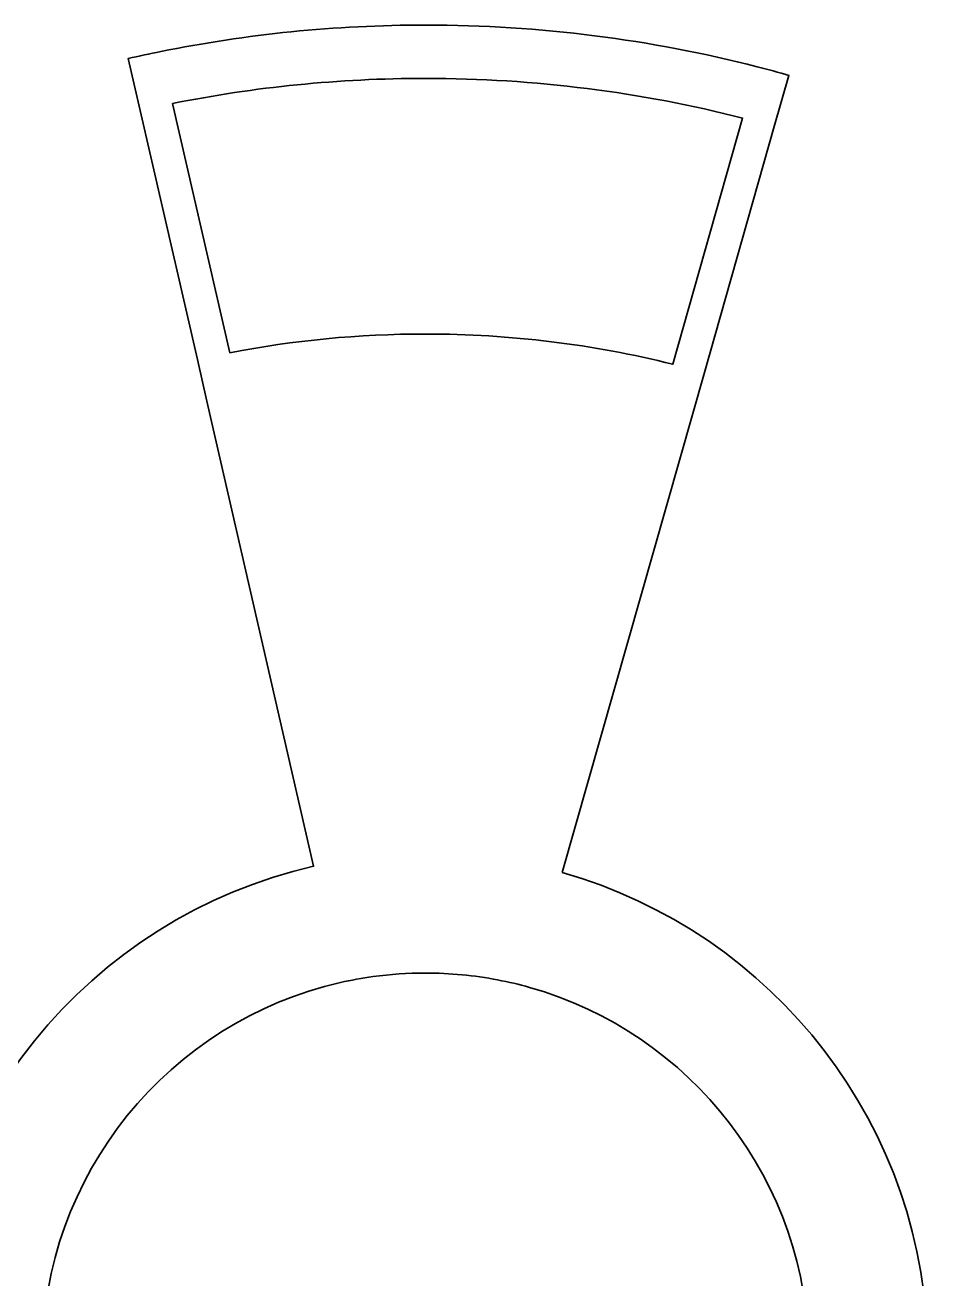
# Model space of a CAD drawing. Header units: centimetres. Extents: x 0.2 to 39.6, y -39 to -0.2.
# Drawn here: x 34.79 to 38.53, y -5.44 to -0.25 of the extents above; entities that cross this region are included whole.
import ezdxf

# ---------------------------------------------------------------- set-up
doc = ezdxf.new("R2010")
doc.units = ezdxf.units.CM
doc.header["$MEASUREMENT"] = 0
doc.layers.add('Capa 1', color=7, linetype='Continuous')

msp = doc.modelspace()

# ---------------------------------------------------------------- linework, layer by layer
at = {"layer": 'Capa 1', "color": 22, "lineweight": 35, "true_color": 0xe42420}
for points, knots in [([(37.0144, -3.7578), (37.0144, -3.7578), (37.5552, -1.857), (37.5552, -1.857), (37.5552, -1.857), (37.6036, -1.6874), (37.6036, -1.6874), (37.6036, -1.6874), (37.8932, -0.6692), (37.8932, -0.6692), (37.8932, -0.6692), (37.9539, -0.4569), (37.9539, -0.4569), (37.9101, -0.4445), (37.8664, -0.4329), (37.8226, -0.4212), (37.3834, -0.3087), (36.9234, -0.2487), (36.4493, -0.2487), (36.0732, -0.2487), (35.706, -0.2865), (35.3514, -0.3584), (35.3063, -0.3673), (35.2615, -0.3771), (35.217, -0.387), (35.217, -0.387), (35.2664, -0.6022), (35.2664, -0.6022), (35.2664, -0.6022), (35.5035, -1.6337), (35.5035, -1.6337), (35.5035, -1.6337), (35.5426, -1.8055), (35.5426, -1.8055), (35.5426, -1.8055), (35.985, -3.7317), (35.985, -3.7317), (35.0586, -3.9423), (34.3668, -4.771), (34.3668, -5.7612), (34.3668, -6.664), (34.9418, -7.4331), (35.7458, -7.7209), (35.7882, -7.7364), (35.8312, -7.7502), (35.875, -7.7625), (36.057, -7.8148), (36.2492, -7.8426), (36.4482, -7.8426), (36.6094, -7.8426), (36.7664, -7.8243), (36.9171, -7.7897), (36.9622, -7.7791), (37.0063, -7.7675), (37.0501, -7.7541), (37.9062, -7.4958), (38.5296, -6.7014), (38.5296, -5.7612), (38.5296, -4.808), (37.8886, -4.0044), (37.0144, -3.7578)], [0, 0, 0, 0, 1, 1, 1, 2, 2, 2, 3, 3, 3, 4, 4, 4, 5, 5, 5, 6, 6, 6, 7, 7, 7, 8, 8, 8, 9, 9, 9, 10, 10, 10, 11, 11, 11, 12, 12, 12, 13, 13, 13, 14, 14, 14, 15, 15, 15, 16, 16, 16, 17, 17, 17, 18, 18, 18, 19, 19, 19, 20, 20, 20, 20]), ([(35.4008, -0.5733), (35.7395, -0.5052), (36.0894, -0.4696), (36.4482, -0.4696), (36.9015, -0.4696), (37.3418, -0.5267), (37.762, -0.634), (37.762, -0.634), (37.4723, -1.6528), (37.4723, -1.6528), (37.1446, -1.5713), (36.8013, -1.5279), (36.4482, -1.5279), (36.1709, -1.5279), (35.9, -1.5544), (35.6379, -1.6055), (35.6379, -1.6055), (35.4008, -0.5733), (35.4008, -0.5733)], [0, 0, 0, 0, 1, 1, 1, 2, 2, 2, 3, 3, 3, 4, 4, 4, 5, 5, 5, 6, 6, 6, 6]), ([(36.9393, -7.2711), (36.8959, -7.2852), (36.8518, -7.2976), (36.8066, -7.3082), (36.6913, -7.3346), (36.5713, -7.3487), (36.4482, -7.3487), (36.2962, -7.3487), (36.1494, -7.3272), (36.0101, -7.2874), (35.9663, -7.275), (35.9233, -7.2605), (35.8813, -7.2443), (35.2844, -7.0161), (34.8607, -6.4382), (34.8607, -5.7612), (34.8607, -5.0056), (35.3888, -4.3734), (36.0958, -4.2129), (36.1402, -4.203), (36.1854, -4.1949), (36.2313, -4.1886), (36.3022, -4.1787), (36.3745, -4.1737), (36.4482, -4.1737), (36.5505, -4.1737), (36.6504, -4.1833), (36.747, -4.202), (36.7918, -4.2104), (36.8359, -4.2207), (36.8793, -4.233), (37.5464, -4.4207), (38.0357, -5.0342), (38.0357, -5.7612), (38.0357, -6.4664), (37.5757, -7.0644), (36.9393, -7.2711)], [0, 0, 0, 0, 1, 1, 1, 2, 2, 2, 3, 3, 3, 4, 4, 4, 5, 5, 5, 6, 6, 6, 7, 7, 7, 8, 8, 8, 9, 9, 9, 10, 10, 10, 11, 11, 11, 12, 12, 12, 12])]:
    msp.add_open_spline(points, degree=3, knots=knots, dxfattribs=at)

doc.saveas('drawing.dxf')
